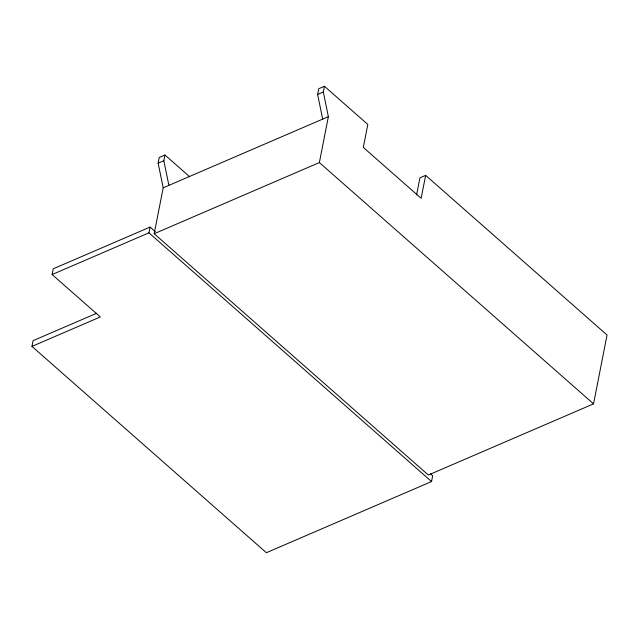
<?xml version="1.0" encoding="UTF-8"?>
<svg xmlns="http://www.w3.org/2000/svg" width="639" height="639" viewBox="0 0 639 639"><rect width="100%" height="100%" fill="white"/><g stroke="black" fill="none" stroke-linecap="round" stroke-linejoin="round"><path stroke-width="0.96" d="M430.438 473.842L432.675 475.815L431.549 481.55L266.367 552.719L31.95 346.402L33.076 340.667L96.872 313.182M31.95 346.402L100.299 316.952L52.11 274.546L53.237 268.803L150.069 227.085L155.309 231.693M416.564 195.015L419.943 177.802L425.638 175.35L607.05 335.012L593.543 403.864L428.354 475.033L154.183 233.73L163.193 187.826L158.137 163.185L159.263 157.45L164.958 154.997L189.663 176.739M52.11 274.546L148.943 232.828L150.069 227.085M168.888 185.366L163.832 160.732L164.958 154.997M322.679 119.11L317.623 94.476L318.749 88.733L324.444 86.281L367.816 124.453L363.311 147.401L421.141 198.298L425.638 175.35M154.183 233.73L319.372 162.562L328.374 116.657L323.318 92.016L324.444 86.281M158.137 163.185L163.832 160.732M317.623 94.476L323.318 92.016M163.193 187.826L328.374 116.657M319.372 162.562L593.543 403.864M148.943 232.828L431.549 481.55"/></g></svg>
